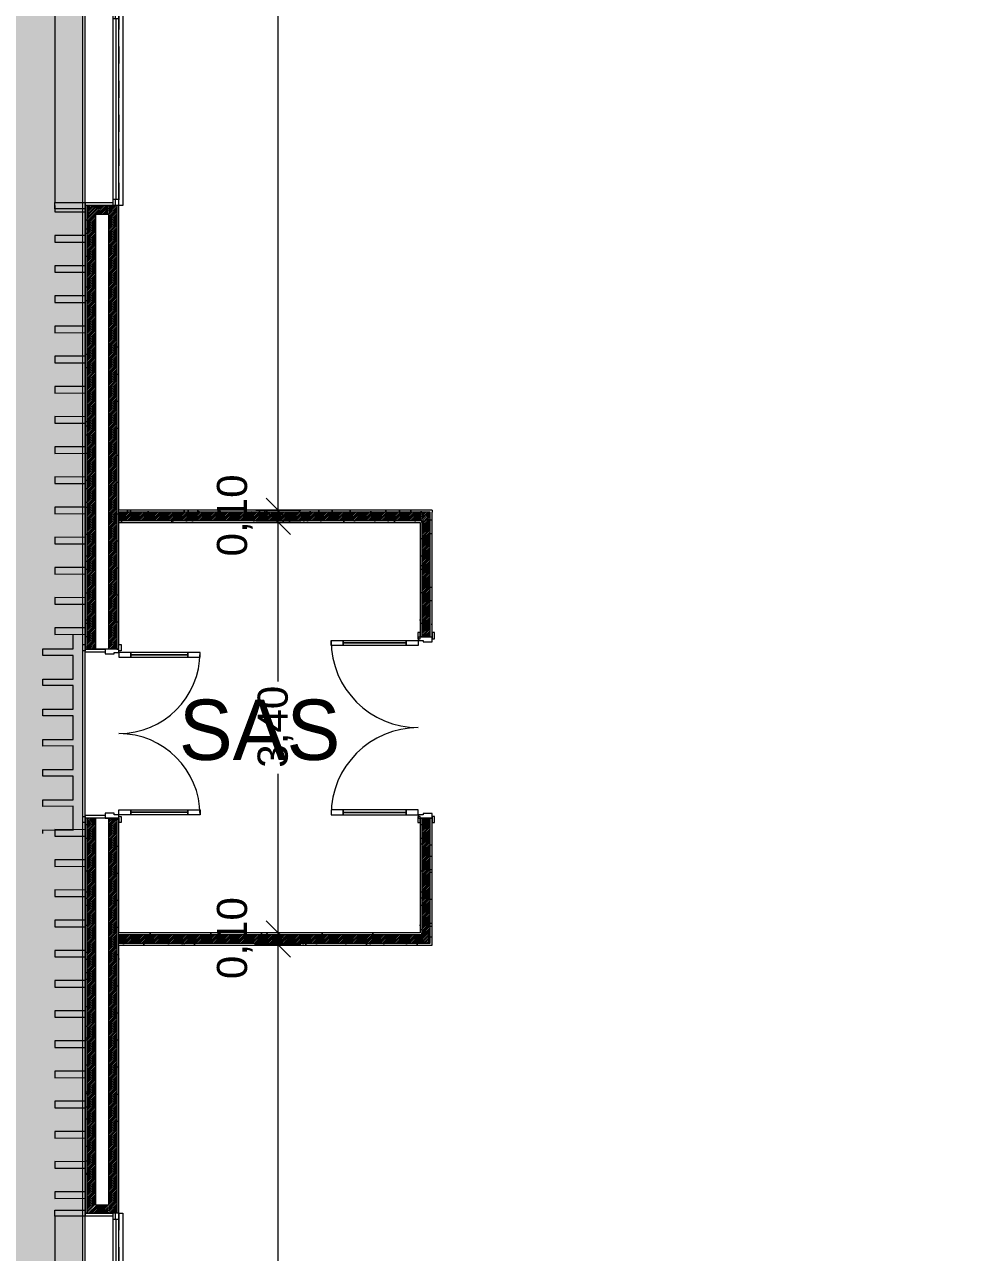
# Model space of a CAD drawing. Header units: millimetres. Extents: x 141848 to 1648660, y -821378 to -151356.
# Drawn here: x 218724 to 226536, y -234850 to -224677 of the extents above; entities that cross this region are included whole.
import ezdxf

# ---------------------------------------------------------------- set-up
doc = ezdxf.new("R2010")
doc.units = ezdxf.units.MM
doc.header["$MEASUREMENT"] = 0
doc.linetypes.add('Traits', pattern=[282.222223, 141.111112, -141.111112])
doc.linetypes.add('Wipeout_Contour', pattern=[1000, 0, -1000])
for name, color, linetype in [('Cotations - 1_100', 7, 'Continuous'), ('Fenêtres ARCHICAD', 7, 'Continuous'), ('Hachure', 7, 'Continuous'), ('Nouveau_0', 7, 'Continuous'), ('Portes ARCHICAD', 7, 'Continuous'), ('Sols_ Dalles', 7, 'Continuous'), ('Structure - Murs extérieurs', 7, 'Continuous')]:
    doc.layers.add(name, color=color, linetype=linetype)
doc.styles.add('STYLE_GENERE_1', font='')
doc.styles.add('STYLE_GENERE_2', font='')
doc.styles.get('STYLE_GENERE_1').set_extended_font_data('Agency FB')
doc.styles.get('STYLE_GENERE_2').set_extended_font_data('Arial')
doc.dimstyles.new('STYLE_GENERE__4', dxfattribs={"dimtxt": 250, "dimasz": 190, "dimexe": 0.18, "dimexo": 0.0625, "dimgap": 0, "dimtad": 0, "dimlfac": 0.001, "dimzin": 0, "dimdsep": 46, "dimtxsty": 'STYLE_GENERE_2', "dimblk": 'ARROWHEAD_6', "dimblk1": 'ARROWHEAD_6', "dimblk2": 'ARROWHEAD_6', "dimcen": 0.09, "dimse1": 1, "dimse2": 1, "dimclrd": 7, "dimclre": 7, "dimclrt": 7, "dimazin": 0, "dimtfac": 1, "dimtdec": 4, "dimtmove": 0, "dimatfit": 3, "dimfxl": 0, "dimtolj": 1, "dimtzin": 0, "dimarcsym": 0})
pattern_1 = [(45, (0, 175), (-55.684659, 55.684659), [0, -52.5, 0, -78.75]), (110, (175, 175), (74.000794, 26.934086), [0, -38.5, 0, -66.5])]
pattern_2 = [(45, (0, 0), (-7.0710678, 7.0710678), [])]

# ---------------------------------------------------------------- blocks, each defined once
blk = doc.blocks.new('Fenêtre 25_2')
at = {"layer": 'Fenêtres ARCHICAD', "color": 7, "linetype": 'Continuous', "lineweight": 5}
for p, q in [((-775, 480), (-825, 480)), ((-825, 480), (-825, 230)), ((-775, 480), (775, 480)), ((-775, 230), (-775, 480)), ((825, 480), (775, 480)), ((775, 480), (775, 230)), ((825, 230), (825, 480)), ((-825, 230), (-775, 230)), ((-825, 230), (-800, 230)), ((-825, 230), (-800, 230)), ((-775, 230), (-800, 230)), ((-800, 230), (-800, 0)), ((-800, 215), (-800, 230)), ((-800, 215), (-800, 230)), ((-800, 145), (-800, 215)), ((-800, 145), (-800, 215)), ((-800, 145), (-800, 215)), ((-800, 145), (-800, 215)), ((-775, 0), (-775, 230)), ((800, 230), (775, 230)), ((775, 230), (775, 0)), ((775, 230), (825, 230)), ((800, 0), (800, 230)), ((800, 215), (800, 230)), ((800, 215), (800, 230)), ((800, 230), (825, 230)), ((800, 230), (825, 230)), ((800, 145), (800, 215)), ((800, 145), (800, 215)), ((800, 145), (800, 215)), ((800, 145), (800, 215)), ((-800, 0), (-775, 0)), ((775, 0), (800, 0)), ((-800, -20), (800, -20)), ((-800, -50), (-800, -83)), ((-800, -83), (800, -83)), ((800, -83), (800, -50))]:
    blk.add_line(p, q, dxfattribs=at)
at = {"layer": 'Fenêtres ARCHICAD', "color": 7, "linetype": 'Traits', "lineweight": 5}
blk.add_line((-800, -50), (800, -50), dxfattribs=at)
at = {"color": 254, "linetype": 'Wipeout_Contour', "lineweight": 0, "ltscale": 3003.33026}
blk.add_wipeout([(-750, 0), (-750, -50), (750, -50), (750, 0)], dxfattribs=at).dxf.layer = 'Fenêtres ARCHICAD'
at = {"layer": 'Fenêtres ARCHICAD', "color": 7, "linetype": 'Continuous', "lineweight": 5}
for p, q in [((-800, 35), (-800, 145)), ((-800, 35), (-800, 145)), ((-800, 35), (-800, 145)), ((-800, 35), (-800, 145)), ((800, 35), (800, 145)), ((800, 35), (800, 145)), ((800, 35), (800, 145)), ((800, 35), (800, 145)), ((-800, 0), (-800, 35)), ((-800, 0), (-800, 35)), ((-800, 0), (-750, 0)), ((-800, -35), (-800, 0)), ((-800, -35), (-800, 0)), ((-750, 0), (-750, -50)), ((-750, 0), (750, 0)), ((750, -50), (750, 0)), ((750, 0), (800, 0)), ((800, 0), (800, 35)), ((800, 0), (800, 35)), ((800, -35), (800, 0)), ((800, -35), (800, 0)), ((-800, -50), (-800, -35)), ((-800, -50), (-800, -35)), ((-750, -50), (-800, -50)), ((-750, -25), (750, -25)), ((750, -50), (-750, -50)), ((800, -50), (750, -50)), ((800, -50), (800, -35)), ((800, -50), (800, -35))]:
    blk.add_line(p, q, dxfattribs=at)
blk = doc.blocks.new('Porte double 25')
at = {"layer": 'Portes ARCHICAD', "color": 7, "linetype": 'Continuous', "lineweight": 5}
for p, q in [((-672, 672), (-672, 572)), ((-632, 672), (-672, 672)), ((-632, 572), (-632, 672)), ((632, 572), (632, 672)), ((632, 672), (672, 672)), ((672, 672), (672, 572)), ((-672, 572), (-632, 572)), ((-652, 572), (-652, 100)), ((672, 572), (632, 572)), ((652, 572), (652, 100)), ((-737, 0), (-737, 19)), ((-737, 19), (-687, 19)), ((-687, 0), (-737, 0)), ((-700, 0), (-737, 0)), ((-700, 0), (-737, 0)), ((-672, 0), (-700, 0)), ((-700, 0), (-700, -115)), ((-700, 0), (-700, -15)), ((-700, 0), (-700, -15)), ((-687, 19), (-687, 0)), ((-632, 100), (-672, 100)), ((-672, 100), (-672, 0)), ((-672, -40), (-672, 0)), ((-672, 0), (-632, 0)), ((-632, 0), (-632, 100)), ((632, 0), (632, 100)), ((632, 100), (672, 100)), ((672, 0), (632, 0)), ((672, 100), (672, 0)), ((700, 0), (672, 0)), ((672, 0), (672, -40)), ((687, 19), (737, 19)), ((687, 0), (687, 19)), ((737, 0), (687, 0)), ((700, -115), (700, 0)), ((700, 0), (700, -15)), ((700, 0), (700, -15)), ((700, 0), (737, 0)), ((700, 0), (737, 0)), ((737, 19), (737, 0)), ((-700, -15), (-700, -85)), ((-700, -15), (-700, -85)), ((-700, -85), (-700, -115)), ((-700, -85), (-700, -115)), ((-660, -40), (-672, -40)), ((-660, -115), (-660, -40)), ((672, -40), (660, -40)), ((660, -40), (660, -115)), ((700, -15), (700, -85)), ((700, -15), (700, -85)), ((700, -85), (700, -115)), ((700, -85), (700, -115)), ((-700, -280), (-700, -115)), ((-700, -115), (-675, -115)), ((-700, -115), (-660, -115)), ((-700, -115), (-700, -195)), ((-700, -115), (-700, -195)), ((-700, -195), (-700, -265)), ((-700, -195), (-700, -265)), ((-675, -115), (-675, -280)), ((660, -115), (700, -115)), ((675, -280), (675, -115)), ((675, -115), (700, -115)), ((700, -115), (700, -280)), ((700, -115), (700, -195)), ((700, -115), (700, -195)), ((700, -195), (700, -265)), ((700, -195), (700, -265)), ((-737, -299), (-737, -280)), ((-737, -280), (-687, -280)), ((-700, -280), (-737, -280)), ((-700, -280), (-737, -280)), ((-687, -299), (-737, -299)), ((-700, -265), (-700, -280)), ((-700, -265), (-700, -280)), ((-675, -280), (-700, -280)), ((-687, -280), (-687, -299)), ((700, -280), (675, -280)), ((687, -280), (737, -280)), ((687, -299), (687, -280)), ((737, -299), (687, -299)), ((700, -265), (700, -280)), ((700, -265), (700, -280)), ((700, -280), (737, -280)), ((700, -280), (737, -280)), ((737, -280), (737, -299))]:
    blk.add_line(p, q, dxfattribs=at)
at = {"layer": 'Portes ARCHICAD', "color": 7, "linetype": 'Continuous', "lineweight": 5, "flags": 128}
for points in [[(-672, 572), (-672, 100), (-652, 100), (-652, 572)], [(-652, 572), (-652, 100), (-632, 100), (-632, 572)], [(652, 572), (652, 100), (632, 100), (632, 572)], [(672, 572), (672, 100), (652, 100), (652, 572)]]:
    blk.add_lwpolyline(points, close=True, dxfattribs=at)
at = {"layer": 'Portes ARCHICAD', "color": 7, "linetype": 'Continuous', "lineweight": 5}
for centre, start, end in [((-672, 0), 0, 90), ((672, 0), 90, 180)]:
    blk.add_arc(centre, 672, start, end, dxfattribs=at)
blk = doc.blocks.new('Mur_4_1', base_point=(219226, -253396))
at = {"color": 254, "linetype": 'Wipeout_Contour', "lineweight": 0, "ltscale": 1265262.558585493}
blk.add_wipeout([(219226, -229852), (219241, -229852), (219241, -226178), (219226, -226178)], dxfattribs=at)
at = {"color": 254, "linetype": 'Wipeout_Contour', "lineweight": 0, "ltscale": 1265997.470005612}
blk.add_wipeout([(219506, -226178), (219491, -226178), (219491, -229852), (219506, -229852)], dxfattribs=at)
at = {"color": 254, "linetype": 'Wipeout_Contour', "lineweight": 0, "ltscale": 1279384.263254399}
blk.add_wipeout([(219226, -234525), (219241, -234525), (219241, -231252), (219226, -231252)], dxfattribs=at)
at = {"color": 254, "linetype": 'Wipeout_Contour', "lineweight": 0, "ltscale": 1280111.065148805}
blk.add_wipeout([(219491, -231252), (219491, -234525), (219506, -234525), (219506, -231252)], dxfattribs=at)
at = {"linetype": 'Continuous', "lineweight": 5, "true_color": 0x5f5f5f}
h = blk.add_hatch(dxfattribs=at)
h.set_pattern_fill('Enduit_0001', color=251, style=0, pattern_type=2)
h.set_pattern_definition(pattern_1)
h.paths.add_polyline_path([(219226, -229852), (219241, -229852), (219241, -226178), (219226, -226178)])
h = blk.add_hatch(dxfattribs=at)
h.set_pattern_fill('Enduit_0001', color=251, style=0, pattern_type=2)
h.set_pattern_definition(pattern_1)
h.paths.add_polyline_path([(219506, -226178), (219491, -226178), (219491, -229852), (219506, -229852)])
h = blk.add_hatch(dxfattribs=at)
h.set_pattern_fill('Enduit_0001', color=251, style=0, pattern_type=2)
h.set_pattern_definition(pattern_1)
h.paths.add_polyline_path([(219226, -234525), (219241, -234525), (219241, -231252), (219226, -231252)])
h = blk.add_hatch(dxfattribs=at)
h.set_pattern_fill('Enduit_0001', color=251, style=0, pattern_type=2)
h.set_pattern_definition(pattern_1)
h.paths.add_polyline_path([(219491, -231252), (219491, -234525), (219506, -234525), (219506, -231252)])
at = {"color": 254, "linetype": 'Wipeout_Contour', "lineweight": 0, "ltscale": 1265430.666701743}
blk.add_wipeout([(219241, -226178), (219241, -229852), (219311, -229852), (219311, -226248)], dxfattribs=at)
at = {"color": 254, "linetype": 'Wipeout_Contour', "lineweight": 0, "ltscale": 1279449.658348162}
blk.add_wipeout([(219241, -231252), (219241, -234525), (219311, -234455), (219311, -231252)], dxfattribs=at)
at = {"linetype": 'Continuous', "lineweight": 5, "true_color": 0x5f5f5f}
h = blk.add_hatch(dxfattribs=at)
h.set_pattern_fill('Briques_terre_cuite__int_97', color=251, style=0, pattern_type=2)
h.set_pattern_definition(pattern_2)
h.paths.add_polyline_path([(219241, -226178), (219241, -229852), (219311, -229852), (219311, -226248)])
h = blk.add_hatch(dxfattribs=at)
h.set_pattern_fill('Briques_terre_cuite__int_97', color=251, style=0, pattern_type=2)
h.set_pattern_definition(pattern_2)
h.paths.add_polyline_path([(219241, -231252), (219241, -234525), (219311, -234455), (219311, -231252)])
at = {"color": 7, "linetype": 'Continuous', "lineweight": 5}
for p, q in [((219226, -229852), (219226, -229815)), ((219241, -229852), (219226, -229852)), ((219226, -231252), (219226, -231289)), ((219241, -231252), (219226, -231252))]:
    blk.add_line(p, q, dxfattribs=at)
at = {"color": 254, "linetype": 'Wipeout_Contour', "lineweight": 0, "ltscale": 1265730.470584759}
blk.add_wipeout([(219421, -226248), (219311, -226248), (219311, -229852), (219421, -229852)], dxfattribs=at)
at = {"color": 254, "linetype": 'Wipeout_Contour', "lineweight": 0, "ltscale": 1279645.378463733}
blk.add_wipeout([(219311, -231252), (219311, -234455), (219421, -234455), (219421, -231252)], dxfattribs=at)
at = {"color": 7, "linetype": 'Continuous', "lineweight": 5}
for p, q in [((219311, -229852), (219241, -229852)), ((219311, -231252), (219241, -231252))]:
    blk.add_line(p, q, dxfattribs=at)
at = {"color": 254, "linetype": 'Wipeout_Contour', "lineweight": 0, "ltscale": 1265879.579869993}
blk.add_wipeout([(219421, -226178), (219421, -229852), (219491, -229852), (219491, -226178)], dxfattribs=at)
at = {"color": 254, "linetype": 'Wipeout_Contour', "lineweight": 0, "ltscale": 1279994.475037139}
blk.add_wipeout([(219421, -231252), (219421, -234525), (219491, -234525), (219491, -231252)], dxfattribs=at)
at = {"linetype": 'Continuous', "lineweight": 5, "true_color": 0x5f5f5f}
h = blk.add_hatch(dxfattribs=at)
h.set_pattern_fill('Briques_terre_cuite__int_97', color=251, style=0, pattern_type=2)
h.set_pattern_definition(pattern_2)
h.paths.add_polyline_path([(219421, -226178), (219421, -229852), (219491, -229852), (219491, -226178)])
h = blk.add_hatch(dxfattribs=at)
h.set_pattern_fill('Briques_terre_cuite__int_97', color=251, style=0, pattern_type=2)
h.set_pattern_definition(pattern_2)
h.paths.add_polyline_path([(219421, -231252), (219421, -234525), (219491, -234525), (219491, -231252)])
at = {"color": 7, "linetype": 'Continuous', "lineweight": 5}
for p, q in [((219491, -229852), (219491, -226178)), ((219506, -226178), (219491, -226178)), ((219391, -229852), (219311, -229852)), ((219421, -229852), (219391, -229852)), ((219491, -229852), (219421, -229852)), ((219506, -229852), (219491, -229852)), ((219506, -229852), (219506, -229815)), ((219391, -231252), (219311, -231252)), ((219421, -231252), (219391, -231252)), ((219491, -231252), (219421, -231252)), ((219491, -234525), (219491, -231252)), ((219506, -231252), (219491, -231252)), ((219506, -231252), (219506, -231289)), ((219506, -234525), (219491, -234525))]:
    blk.add_line(p, q, dxfattribs=at)
at = {"color": 7, "linetype": 'Continuous', "lineweight": 5, "flags": 128}
for points in [[(219506, -229852), (219506, -226178)], [(219506, -234525), (219506, -231252)]]:
    blk.add_lwpolyline(points, dxfattribs=at)
at = {"layer": 'Portes ARCHICAD', "color": 7, "linetype": 'Continuous', "lineweight": 5, "zscale": 1000, "rotation": 270}
blk.add_blockref('Porte double 25', (219506, -230552), dxfattribs=at)
at = {"color": 254, "linetype": 'Wipeout_Contour', "lineweight": 0, "ltscale": 1260384.985733226}
blk.add_wipeout([(219311, -226248), (219421, -226248), (219421, -226178), (219241, -226178)], dxfattribs=at)
at = {"color": 254, "linetype": 'Wipeout_Contour', "lineweight": 0, "ltscale": 1284361.470106726}
blk.add_wipeout([(219311, -234455), (219241, -234525), (219421, -234525), (219421, -234455)], dxfattribs=at)
at = {"linetype": 'Continuous', "lineweight": 5, "true_color": 0x5f5f5f}
h = blk.add_hatch(dxfattribs=at)
h.set_pattern_fill('Briques_terre_cuite__int_97', color=251, style=0, pattern_type=2)
h.set_pattern_definition(pattern_2)
h.paths.add_polyline_path([(219311, -226248), (219421, -226248), (219421, -226178), (219241, -226178)])
h = blk.add_hatch(dxfattribs=at)
h.set_pattern_fill('Briques_terre_cuite__int_97', color=251, style=0, pattern_type=2)
h.set_pattern_definition(pattern_2)
h.paths.add_polyline_path([(219311, -234455), (219241, -234525), (219421, -234525), (219421, -234455)])
at = {"color": 7, "linetype": 'Continuous', "lineweight": 5}
for p, q in [((219226, -226178), (219226, -226203)), ((219241, -226178), (219226, -226178)), ((219241, -226178), (219241, -229852)), ((219311, -226178), (219241, -226178)), ((219311, -226178), (219241, -226178)), ((219421, -226178), (219311, -226178)), ((219421, -226178), (219311, -226178)), ((219311, -226248), (219311, -229852)), ((219311, -226248), (219421, -226248)), ((219456, -226178), (219421, -226178)), ((219421, -226248), (219421, -229852)), ((219491, -226178), (219456, -226178)), ((219241, -231252), (219241, -234525)), ((219311, -231252), (219311, -234455)), ((219421, -231252), (219421, -234455)), ((219311, -234455), (219421, -234455)), ((219226, -234500), (219226, -234525)), ((219241, -234525), (219226, -234525)), ((219311, -234525), (219241, -234525)), ((219311, -234525), (219241, -234525)), ((219421, -234525), (219311, -234525)), ((219421, -234525), (219311, -234525)), ((219456, -234525), (219421, -234525)), ((219491, -234525), (219456, -234525))]:
    blk.add_line(p, q, dxfattribs=at)
at = {"color": 7, "linetype": 'Continuous', "lineweight": 5, "flags": 128}
for points in [[(219226, -226178), (219226, -229852)], [(219226, -231252), (219226, -234525)]]:
    blk.add_lwpolyline(points, dxfattribs=at)
at = {"layer": 'Fenêtres ARCHICAD', "color": 7, "linetype": 'Continuous', "lineweight": 5, "xscale": -1, "zscale": 1000, "rotation": 90}
for p in [(219456, -225378), (219456, -235325)]:
    blk.add_blockref('Fenêtre 25_2', p, dxfattribs=at)
blk = doc.blocks.new('Mur_116_1', base_point=(222086, -228717))
at = {"color": 254, "linetype": 'Wipeout_Contour', "lineweight": 0, "ltscale": 956415.615188}
blk.add_wipeout([(222001, -228802), (222016, -228802), (222016, -228787)], dxfattribs=at).dxf.layer = 'Structure - Murs extérieurs'
at = {"color": 254, "linetype": 'Wipeout_Contour', "lineweight": 0, "ltscale": 956410.255069}
blk.add_wipeout([(222086, -228717), (222101, -228717), (222101, -228702)], dxfattribs=at).dxf.layer = 'Structure - Murs extérieurs'
at = {"layer": 'Structure - Murs extérieurs', "linetype": 'Continuous', "lineweight": 5, "true_color": 0x5f5f5f}
h = blk.add_hatch(dxfattribs=at)
h.set_pattern_fill('Enduit_0001', color=251, style=0, pattern_type=2)
h.set_pattern_definition(pattern_1)
h.paths.add_polyline_path([(222001, -228802), (222016, -228802), (222016, -228787)])
h = blk.add_hatch(dxfattribs=at)
h.set_pattern_fill('Enduit_0001', color=251, style=0, pattern_type=2)
h.set_pattern_definition(pattern_1)
h.paths.add_polyline_path([(222086, -228717), (222101, -228717), (222101, -228702)])
at = {"color": 254, "linetype": 'Wipeout_Contour', "lineweight": 0, "ltscale": 956451.812131}
blk.add_wipeout([(222016, -228787), (222086, -228787), (222086, -228717)], dxfattribs=at).dxf.layer = 'Structure - Murs extérieurs'
at = {"layer": 'Structure - Murs extérieurs', "linetype": 'Continuous', "lineweight": 5, "true_color": 0x5f5f5f}
h = blk.add_hatch(dxfattribs=at)
h.set_pattern_fill('Briques_terre_cuite__int_97', color=251, style=0, pattern_type=2)
h.set_pattern_definition(pattern_2)
h.paths.add_polyline_path([(222016, -228787), (222086, -228787), (222086, -228717)])
at = {"color": 254, "linetype": 'Wipeout_Contour', "lineweight": 0, "ltscale": 956394.383102}
blk.add_wipeout([(222001, -228802), (222016, -228787), (222001, -228787)], dxfattribs=at).dxf.layer = 'Structure - Murs extérieurs'
at = {"color": 254, "linetype": 'Wipeout_Contour', "lineweight": 0, "ltscale": 956389.023397}
blk.add_wipeout([(222086, -228717), (222101, -228702), (222086, -228702)], dxfattribs=at).dxf.layer = 'Structure - Murs extérieurs'
at = {"layer": 'Structure - Murs extérieurs', "linetype": 'Continuous', "lineweight": 5, "true_color": 0x5f5f5f}
h = blk.add_hatch(dxfattribs=at)
h.set_pattern_fill('Enduit_0001', color=251, style=0, pattern_type=2)
h.set_pattern_definition(pattern_1)
h.paths.add_polyline_path([(222001, -228802), (222016, -228787), (222001, -228787)])
h = blk.add_hatch(dxfattribs=at)
h.set_pattern_fill('Enduit_0001', color=251, style=0, pattern_type=2)
h.set_pattern_definition(pattern_1)
h.paths.add_polyline_path([(222086, -228717), (222101, -228702), (222086, -228702)])
at = {"color": 254, "linetype": 'Wipeout_Contour', "lineweight": 0, "ltscale": 1271594.392427572}
blk.add_wipeout([(222086, -228702), (219506, -228702), (219506, -228717), (222086, -228717)], dxfattribs=at).dxf.layer = 'Structure - Murs extérieurs'
at = {"color": 254, "linetype": 'Wipeout_Contour', "lineweight": 0, "ltscale": 1271720.631224923}
blk.add_wipeout([(222001, -228787), (219506, -228787), (219506, -228802), (222001, -228802)], dxfattribs=at).dxf.layer = 'Structure - Murs extérieurs'
at = {"layer": 'Structure - Murs extérieurs', "linetype": 'Continuous', "lineweight": 5, "true_color": 0x5f5f5f}
h = blk.add_hatch(dxfattribs=at)
h.set_pattern_fill('Enduit_0001', color=251, style=0, pattern_type=2)
h.set_pattern_definition(pattern_1)
h.paths.add_polyline_path([(222086, -228702), (219506, -228702), (219506, -228717), (222086, -228717)])
h = blk.add_hatch(dxfattribs=at)
h.set_pattern_fill('Enduit_0001', color=251, style=0, pattern_type=2)
h.set_pattern_definition(pattern_1)
h.paths.add_polyline_path([(222001, -228787), (219506, -228787), (219506, -228802), (222001, -228802)])
at = {"color": 254, "linetype": 'Wipeout_Contour', "lineweight": 0, "ltscale": 956352.807097}
blk.add_wipeout([(222016, -228787), (222086, -228717), (222016, -228717)], dxfattribs=at).dxf.layer = 'Structure - Murs extérieurs'
at = {"layer": 'Structure - Murs extérieurs', "linetype": 'Continuous', "lineweight": 5, "true_color": 0x5f5f5f}
h = blk.add_hatch(dxfattribs=at)
h.set_pattern_fill('Briques_terre_cuite__int_97', color=251, style=0, pattern_type=2)
h.set_pattern_definition(pattern_2)
h.paths.add_polyline_path([(222016, -228787), (222086, -228717), (222016, -228717)])
at = {"layer": 'Structure - Murs extérieurs', "color": 7, "linetype": 'Continuous', "lineweight": 5}
blk.add_line((222086, -228787), (222086, -228717), dxfattribs=at)
at = {"layer": 'Structure - Murs extérieurs', "color": 7, "linetype": 'Continuous', "lineweight": 5, "flags": 128}
blk.add_lwpolyline([(222101, -228702), (222101, -228717)], dxfattribs=at)
at = {"color": 254, "linetype": 'Wipeout_Contour', "lineweight": 0, "ltscale": 1271619.194695133}
blk.add_wipeout([(222016, -228717), (219506, -228717), (219506, -228787), (222016, -228787)], dxfattribs=at).dxf.layer = 'Structure - Murs extérieurs'
at = {"layer": 'Structure - Murs extérieurs', "linetype": 'Continuous', "lineweight": 5, "true_color": 0x5f5f5f}
h = blk.add_hatch(dxfattribs=at)
h.set_pattern_fill('Briques_terre_cuite__int_97', color=251, style=0, pattern_type=2)
h.set_pattern_definition(pattern_2)
h.paths.add_polyline_path([(222016, -228717), (219506, -228717), (219506, -228787), (222016, -228787)])
at = {"layer": 'Structure - Murs extérieurs', "color": 7, "linetype": 'Continuous', "lineweight": 5}
for p, q in [((222016, -228717), (219506, -228717)), ((219506, -228787), (222016, -228787)), ((222086, -228717), (222016, -228717)), ((222016, -228802), (222016, -228787))]:
    blk.add_line(p, q, dxfattribs=at)
at = {"layer": 'Structure - Murs extérieurs', "color": 7, "linetype": 'Continuous', "lineweight": 5, "flags": 128}
for points in [[(222101, -228702), (219506, -228702)], [(219506, -228802), (222001, -228802)]]:
    blk.add_lwpolyline(points, dxfattribs=at)
blk = doc.blocks.new('Mur_117_1', base_point=(219506, -232288))
at = {"color": 254, "linetype": 'Wipeout_Contour', "lineweight": 0, "ltscale": 963786.507259}
blk.add_wipeout([(222001, -232203), (222016, -232218), (222016, -232203)], dxfattribs=at).dxf.layer = 'Structure - Murs extérieurs'
at = {"color": 254, "linetype": 'Wipeout_Contour', "lineweight": 0, "ltscale": 964147.040901}
blk.add_wipeout([(222086, -232288), (222101, -232303), (222101, -232288)], dxfattribs=at).dxf.layer = 'Structure - Murs extérieurs'
at = {"layer": 'Structure - Murs extérieurs', "linetype": 'Continuous', "lineweight": 5, "true_color": 0x5f5f5f}
h = blk.add_hatch(dxfattribs=at)
h.set_pattern_fill('Enduit_0001', color=251, style=0, pattern_type=2)
h.set_pattern_definition(pattern_1)
h.paths.add_polyline_path([(222001, -232203), (222016, -232218), (222016, -232203)])
h = blk.add_hatch(dxfattribs=at)
h.set_pattern_fill('Enduit_0001', color=251, style=0, pattern_type=2)
h.set_pattern_definition(pattern_1)
h.paths.add_polyline_path([(222086, -232288), (222101, -232303), (222101, -232288)])
at = {"color": 254, "linetype": 'Wipeout_Contour', "lineweight": 0, "ltscale": 963965.904623}
blk.add_wipeout([(222016, -232218), (222086, -232288), (222086, -232218)], dxfattribs=at).dxf.layer = 'Structure - Murs extérieurs'
at = {"layer": 'Structure - Murs extérieurs', "linetype": 'Continuous', "lineweight": 5, "true_color": 0x5f5f5f}
h = blk.add_hatch(dxfattribs=at)
h.set_pattern_fill('Briques_terre_cuite__int_97', color=251, style=0, pattern_type=2)
h.set_pattern_definition(pattern_2)
h.paths.add_polyline_path([(222016, -232218), (222086, -232288), (222086, -232218)])
at = {"color": 254, "linetype": 'Wipeout_Contour', "lineweight": 0, "ltscale": 1281590.749100585}
blk.add_wipeout([(222001, -232203), (219506, -232203), (219506, -232218), (222001, -232218)], dxfattribs=at).dxf.layer = 'Structure - Murs extérieurs'
at = {"color": 254, "linetype": 'Wipeout_Contour', "lineweight": 0, "ltscale": 1281954.655878446}
blk.add_wipeout([(222086, -232288), (219506, -232288), (219506, -232303), (222086, -232303)], dxfattribs=at).dxf.layer = 'Structure - Murs extérieurs'
at = {"layer": 'Structure - Murs extérieurs', "linetype": 'Continuous', "lineweight": 5, "true_color": 0x5f5f5f}
h = blk.add_hatch(dxfattribs=at)
h.set_pattern_fill('Enduit_0001', color=251, style=0, pattern_type=2)
h.set_pattern_definition(pattern_1)
h.paths.add_polyline_path([(222001, -232203), (219506, -232203), (219506, -232218), (222001, -232218)])
h = blk.add_hatch(dxfattribs=at)
h.set_pattern_fill('Enduit_0001', color=251, style=0, pattern_type=2)
h.set_pattern_definition(pattern_1)
h.paths.add_polyline_path([(222086, -232288), (219506, -232288), (219506, -232303), (222086, -232303)])
at = {"color": 254, "linetype": 'Wipeout_Contour', "lineweight": 0, "ltscale": 963788.397482}
blk.add_wipeout([(222001, -232218), (222016, -232218), (222001, -232203)], dxfattribs=at).dxf.layer = 'Structure - Murs extérieurs'
at = {"color": 254, "linetype": 'Wipeout_Contour', "lineweight": 0, "ltscale": 964148.930947}
blk.add_wipeout([(222086, -232303), (222101, -232303), (222086, -232288)], dxfattribs=at).dxf.layer = 'Structure - Murs extérieurs'
at = {"layer": 'Structure - Murs extérieurs', "linetype": 'Continuous', "lineweight": 5, "true_color": 0x5f5f5f}
h = blk.add_hatch(dxfattribs=at)
h.set_pattern_fill('Enduit_0001', color=251, style=0, pattern_type=2)
h.set_pattern_definition(pattern_1)
h.paths.add_polyline_path([(222001, -232218), (222016, -232218), (222001, -232203)])
h = blk.add_hatch(dxfattribs=at)
h.set_pattern_fill('Enduit_0001', color=251, style=0, pattern_type=2)
h.set_pattern_definition(pattern_1)
h.paths.add_polyline_path([(222086, -232303), (222101, -232303), (222086, -232288)])
at = {"color": 254, "linetype": 'Wipeout_Contour', "lineweight": 0, "ltscale": 1281734.697328924}
blk.add_wipeout([(222016, -232218), (219506, -232218), (219506, -232288), (222016, -232288)], dxfattribs=at).dxf.layer = 'Structure - Murs extérieurs'
at = {"layer": 'Structure - Murs extérieurs', "linetype": 'Continuous', "lineweight": 5, "true_color": 0x5f5f5f}
h = blk.add_hatch(dxfattribs=at)
h.set_pattern_fill('Briques_terre_cuite__int_97', color=251, style=0, pattern_type=2)
h.set_pattern_definition(pattern_2)
h.paths.add_polyline_path([(222016, -232218), (219506, -232218), (219506, -232288), (222016, -232288)])
at = {"color": 254, "linetype": 'Wipeout_Contour', "lineweight": 0, "ltscale": 963969.541108}
blk.add_wipeout([(222016, -232288), (222086, -232288), (222016, -232218)], dxfattribs=at).dxf.layer = 'Structure - Murs extérieurs'
at = {"layer": 'Structure - Murs extérieurs', "linetype": 'Continuous', "lineweight": 5, "true_color": 0x5f5f5f}
h = blk.add_hatch(dxfattribs=at)
h.set_pattern_fill('Briques_terre_cuite__int_97', color=251, style=0, pattern_type=2)
h.set_pattern_definition(pattern_2)
h.paths.add_polyline_path([(222016, -232288), (222086, -232288), (222016, -232218)])
at = {"layer": 'Structure - Murs extérieurs', "color": 7, "linetype": 'Continuous', "lineweight": 5}
for p, q in [((222016, -232218), (219506, -232218)), ((222016, -232218), (222016, -232203)), ((222086, -232288), (222086, -232218)), ((219506, -232288), (222016, -232288)), ((222016, -232288), (222086, -232288))]:
    blk.add_line(p, q, dxfattribs=at)
at = {"layer": 'Structure - Murs extérieurs', "color": 7, "linetype": 'Continuous', "lineweight": 5, "flags": 128}
for points in [[(222001, -232203), (219506, -232203)], [(219506, -232303), (222101, -232303)], [(222101, -232303), (222101, -232288)]]:
    blk.add_lwpolyline(points, dxfattribs=at)
blk = doc.blocks.new('Porte double 25_6')
at = {"layer": 'Portes ARCHICAD', "color": 7, "linetype": 'Continuous', "lineweight": 5}
for p, q in [((-722, 722), (-722, 622)), ((-682, 722), (-722, 722)), ((-682, 622), (-682, 722)), ((682, 622), (682, 722)), ((682, 722), (722, 722)), ((722, 722), (722, 622)), ((-722, 622), (-682, 622)), ((-702, 622), (-702, 100)), ((722, 622), (682, 622)), ((702, 622), (702, 100)), ((-737, 4), (-787, 4)), ((-787, 4), (-787, -15)), ((-722, 0), (-750, 0)), ((-750, 0), (-750, -115)), ((-737, -15), (-737, 4)), ((-682, 100), (-722, 100)), ((-722, 100), (-722, 0)), ((-722, -40), (-722, 0)), ((-722, 0), (-682, 0)), ((-682, 0), (-682, 100)), ((682, 0), (682, 100)), ((682, 100), (722, 100)), ((722, 0), (682, 0)), ((722, 100), (722, 0)), ((750, 0), (722, 0)), ((722, 0), (722, -40)), ((787, 4), (737, 4)), ((737, 4), (737, -15)), ((750, -115), (750, 0)), ((787, -15), (787, 4)), ((-787, -15), (-737, -15)), ((-750, -15), (-787, -15)), ((-750, -15), (-787, -15)), ((-750, -30), (-750, -15)), ((-750, -30), (-750, -15)), ((-750, -100), (-750, -30)), ((-750, -100), (-750, -30)), ((-750, -115), (-750, -100)), ((-750, -115), (-750, -100)), ((-710, -40), (-722, -40)), ((-710, -115), (-710, -40)), ((722, -40), (710, -40)), ((710, -40), (710, -115)), ((737, -15), (787, -15)), ((750, -30), (750, -15)), ((750, -30), (750, -15)), ((750, -15), (787, -15)), ((750, -15), (787, -15)), ((750, -100), (750, -30)), ((750, -100), (750, -30)), ((750, -115), (750, -100)), ((750, -115), (750, -100)), ((-737, -115), (-787, -115)), ((-787, -115), (-787, -134)), ((-750, -115), (-787, -115)), ((-750, -115), (-787, -115)), ((-787, -134), (-737, -134)), ((-750, -115), (-710, -115)), ((-737, -134), (-737, -115)), ((710, -115), (750, -115)), ((787, -115), (737, -115)), ((737, -115), (737, -134)), ((737, -134), (787, -134)), ((750, -115), (787, -115)), ((750, -115), (787, -115)), ((787, -134), (787, -115))]:
    blk.add_line(p, q, dxfattribs=at)
at = {"layer": 'Portes ARCHICAD', "color": 7, "linetype": 'Continuous', "lineweight": 5, "flags": 128}
for points in [[(-722, 622), (-722, 100), (-702, 100), (-702, 622)], [(-702, 622), (-702, 100), (-682, 100), (-682, 622)], [(702, 622), (702, 100), (682, 100), (682, 622)], [(722, 622), (722, 100), (702, 100), (702, 622)]]:
    blk.add_lwpolyline(points, close=True, dxfattribs=at)
at = {"layer": 'Portes ARCHICAD', "color": 7, "linetype": 'Continuous', "lineweight": 5}
for centre, start, end in [((-722, 0), 0, 90), ((722, 0), 90, 180)]:
    blk.add_arc(centre, 722, start, end, dxfattribs=at)
blk = doc.blocks.new('Mur_118_1', base_point=(222086, -232288))
at = {"color": 254, "linetype": 'Wipeout_Contour', "lineweight": 0, "ltscale": 1276708.667819422}
blk.add_wipeout([(222086, -229752), (222101, -229752), (222101, -228717), (222086, -228717)], dxfattribs=at).dxf.layer = 'Structure - Murs extérieurs'
at = {"color": 254, "linetype": 'Wipeout_Contour', "lineweight": 0, "ltscale": 1276594.102988949}
blk.add_wipeout([(222001, -228802), (222001, -229752), (222016, -229752), (222016, -228802)], dxfattribs=at).dxf.layer = 'Structure - Murs extérieurs'
at = {"color": 254, "linetype": 'Wipeout_Contour', "lineweight": 0, "ltscale": 1283654.887754297}
blk.add_wipeout([(222001, -232203), (222016, -232203), (222016, -231252), (222001, -231252)], dxfattribs=at).dxf.layer = 'Structure - Murs extérieurs'
at = {"color": 254, "linetype": 'Wipeout_Contour', "lineweight": 0, "ltscale": 1284012.987495647}
blk.add_wipeout([(222086, -231252), (222086, -232288), (222101, -232288), (222101, -231252)], dxfattribs=at).dxf.layer = 'Structure - Murs extérieurs'
at = {"layer": 'Structure - Murs extérieurs', "linetype": 'Continuous', "lineweight": 5, "true_color": 0x5f5f5f}
h = blk.add_hatch(dxfattribs=at)
h.set_pattern_fill('Enduit_0001', color=251, style=0, pattern_type=2)
h.set_pattern_definition(pattern_1)
h.paths.add_polyline_path([(222086, -229752), (222101, -229752), (222101, -228717), (222086, -228717)])
h = blk.add_hatch(dxfattribs=at)
h.set_pattern_fill('Enduit_0001', color=251, style=0, pattern_type=2)
h.set_pattern_definition(pattern_1)
h.paths.add_polyline_path([(222001, -228802), (222001, -229752), (222016, -229752), (222016, -228802)])
h = blk.add_hatch(dxfattribs=at)
h.set_pattern_fill('Enduit_0001', color=251, style=0, pattern_type=2)
h.set_pattern_definition(pattern_1)
h.paths.add_polyline_path([(222001, -232203), (222016, -232203), (222016, -231252), (222001, -231252)])
h = blk.add_hatch(dxfattribs=at)
h.set_pattern_fill('Enduit_0001', color=251, style=0, pattern_type=2)
h.set_pattern_definition(pattern_1)
h.paths.add_polyline_path([(222086, -231252), (222086, -232288), (222101, -232288), (222101, -231252)])
at = {"color": 254, "linetype": 'Wipeout_Contour', "lineweight": 0, "ltscale": 1276690.841349543}
blk.add_wipeout([(222016, -229752), (222086, -229752), (222086, -228787), (222016, -228787)], dxfattribs=at).dxf.layer = 'Structure - Murs extérieurs'
at = {"color": 254, "linetype": 'Wipeout_Contour', "lineweight": 0, "ltscale": 1283794.185990134}
blk.add_wipeout([(222016, -231252), (222016, -232218), (222086, -232218), (222086, -231252)], dxfattribs=at).dxf.layer = 'Structure - Murs extérieurs'
at = {"layer": 'Structure - Murs extérieurs', "linetype": 'Continuous', "lineweight": 5, "true_color": 0x5f5f5f}
h = blk.add_hatch(dxfattribs=at)
h.set_pattern_fill('Briques_terre_cuite__int_97', color=251, style=0, pattern_type=2)
h.set_pattern_definition(pattern_2)
h.paths.add_polyline_path([(222016, -229752), (222086, -229752), (222086, -228787), (222016, -228787)])
h = blk.add_hatch(dxfattribs=at)
h.set_pattern_fill('Briques_terre_cuite__int_97', color=251, style=0, pattern_type=2)
h.set_pattern_definition(pattern_2)
h.paths.add_polyline_path([(222016, -231252), (222016, -232218), (222086, -232218), (222086, -231252)])
at = {"layer": 'Structure - Murs extérieurs', "color": 7, "linetype": 'Continuous', "lineweight": 5}
for p, q in [((222016, -228802), (222016, -228787)), ((222086, -228787), (222086, -228717)), ((222086, -229752), (222086, -228787)), ((222016, -228802), (222016, -229752)), ((222001, -229752), (222001, -229715)), ((222016, -229752), (222001, -229752)), ((222086, -229752), (222016, -229752)), ((222101, -229752), (222086, -229752)), ((222101, -229752), (222101, -229715)), ((222001, -231252), (222001, -231289)), ((222016, -231252), (222001, -231252)), ((222016, -231252), (222016, -232203)), ((222086, -231252), (222016, -231252)), ((222086, -232218), (222086, -231252)), ((222101, -231252), (222086, -231252)), ((222101, -231252), (222101, -231289)), ((222016, -232218), (222016, -232203)), ((222086, -232288), (222086, -232218))]:
    blk.add_line(p, q, dxfattribs=at)
at = {"layer": 'Structure - Murs extérieurs', "color": 7, "linetype": 'Continuous', "lineweight": 5, "flags": 128}
for points in [[(222101, -229752), (222101, -228717)], [(222001, -228802), (222001, -229752)], [(222001, -231252), (222001, -232203)], [(222101, -232288), (222101, -231252)]]:
    blk.add_lwpolyline(points, dxfattribs=at)
at = {"layer": 'Portes ARCHICAD', "color": 7, "linetype": 'Continuous', "lineweight": 5, "zscale": 1000, "rotation": 90}
blk.add_blockref('Porte double 25_6', (221986, -230502), dxfattribs=at)
blk = doc.blocks.new('Tôle profilée 25_11')
at = {"color": 7, "linetype": 'Continuous', "lineweight": 5}
for p, q in [((0, 3272.5), (0, 3176.5)), ((-250, 3177.5), (-250, 3150)), ((0, 3176.5), (-250, 3177.5)), ((-250, 3150), (-250, 3122.5)), ((-250, 3122.5), (0, 3123.5)), ((0, 3123.5), (0, 2926.5)), ((-250, 2927.5), (-250, 2900)), ((0, 2926.5), (-250, 2927.5)), ((-250, 2900), (-250, 2872.5)), ((-250, 2872.5), (0, 2873.5)), ((0, 2873.5), (0, 2676.5)), ((-250, 2677.5), (-250, 2650)), ((0, 2676.5), (-250, 2677.5)), ((-250, 2650), (-250, 2622.5)), ((-250, 2622.5), (0, 2623.5)), ((0, 2623.5), (0, 2426.5)), ((-250, 2427.5), (-250, 2400)), ((0, 2426.5), (-250, 2427.5)), ((-250, 2400), (-250, 2372.5)), ((-250, 2372.5), (0, 2373.5)), ((0, 2373.5), (0, 2176.5)), ((-250, 2177.5), (-250, 2150)), ((0, 2176.5), (-250, 2177.5)), ((-250, 2150), (-250, 2122.5)), ((-250, 2122.5), (0, 2123.5)), ((0, 2123.5), (0, 1926.5)), ((-250, 1927.5), (-250, 1900)), ((0, 1926.5), (-250, 1927.5)), ((-250, 1900), (-250, 1872.5)), ((-250, 1872.5), (0, 1873.5)), ((0, 1873.5), (0, 1676.5)), ((-250, 1677.5), (-250, 1650)), ((0, 1676.5), (-250, 1677.5)), ((-250, 1650), (-250, 1622.5)), ((-250, 1622.5), (0, 1623.5)), ((0, 1623.5), (0, 1426.5)), ((-250, 1427.5), (-250, 1400)), ((0, 1426.5), (-250, 1427.5)), ((-250, 1400), (-250, 1372.5)), ((-250, 1372.5), (0, 1373.5)), ((0, 1373.5), (0, 1176.5)), ((-250, 1177.5), (-250, 1150)), ((0, 1176.5), (-250, 1177.5)), ((-250, 1150), (-250, 1122.5)), ((-250, 1122.5), (0, 1123.5)), ((0, 1123.5), (0, 926.5)), ((-250, 927.5), (-250, 900)), ((0, 926.5), (-250, 927.5)), ((-250, 900), (-250, 872.5)), ((-250, 872.5), (0, 873.5)), ((0, 873.5), (0, 676.5)), ((-250, 677.5), (-250, 650)), ((0, 676.5), (-250, 677.5)), ((-250, 650), (-250, 622.5)), ((-250, 622.5), (0, 623.5)), ((0, 623.5), (0, 426.5)), ((-250, 427.5), (-250, 400)), ((0, 426.5), (-250, 427.5)), ((-250, 400), (-250, 372.5)), ((-250, 372.5), (0, 373.5)), ((0, 373.5), (0, 176.5)), ((-250, 177.5), (-250, 150)), ((0, 176.5), (-250, 177.5)), ((-250, 150), (-250, 122.5)), ((-250, 122.5), (0, 123.5)), ((0, 123.5), (0, 0))]:
    blk.add_line(p, q, dxfattribs=at)
blk = doc.blocks.new('Tôle profilée 25_12')
at = {"color": 7, "linetype": 'Continuous', "lineweight": 5}
for p, q in [((-250, 3674.9), (-250, 3650)), ((-250, 3650), (-250, 3622.5)), ((-250, 3622.5), (0, 3623.5)), ((0, 3623.5), (0, 3426.5)), ((-250, 3427.5), (-250, 3400)), ((0, 3426.5), (-250, 3427.5)), ((-250, 3400), (-250, 3372.5)), ((-250, 3372.5), (0, 3373.5)), ((0, 3373.5), (0, 3176.5)), ((-250, 3177.5), (-250, 3150)), ((0, 3176.5), (-250, 3177.5)), ((-250, 3150), (-250, 3122.5)), ((-250, 3122.5), (0, 3123.5)), ((0, 3123.5), (0, 2926.5)), ((-250, 2927.5), (-250, 2900)), ((0, 2926.5), (-250, 2927.5)), ((-250, 2900), (-250, 2872.5)), ((-250, 2872.5), (0, 2873.5)), ((0, 2873.5), (0, 2676.5)), ((-250, 2677.5), (-250, 2650)), ((0, 2676.5), (-250, 2677.5)), ((-250, 2650), (-250, 2622.5)), ((-250, 2622.5), (0, 2623.5)), ((0, 2623.5), (0, 2426.5)), ((-250, 2427.5), (-250, 2400)), ((0, 2426.5), (-250, 2427.5)), ((-250, 2400), (-250, 2372.5)), ((-250, 2372.5), (0, 2373.5)), ((0, 2373.5), (0, 2176.5)), ((-250, 2177.5), (-250, 2150)), ((0, 2176.5), (-250, 2177.5)), ((-250, 2150), (-250, 2122.5)), ((-250, 2122.5), (0, 2123.5)), ((0, 2123.5), (0, 1926.5)), ((-250, 1927.5), (-250, 1900)), ((0, 1926.5), (-250, 1927.5)), ((-250, 1900), (-250, 1872.5)), ((-250, 1872.5), (0, 1873.5)), ((0, 1873.5), (0, 1676.5)), ((-250, 1677.5), (-250, 1650)), ((0, 1676.5), (-250, 1677.5)), ((-250, 1650), (-250, 1622.5)), ((-250, 1622.5), (0, 1623.5)), ((0, 1623.5), (0, 1426.5)), ((-250, 1427.5), (-250, 1400)), ((0, 1426.5), (-250, 1427.5)), ((-250, 1400), (-250, 1372.5)), ((-250, 1372.5), (0, 1373.5)), ((0, 1373.5), (0, 1176.5)), ((-250, 1177.5), (-250, 1150)), ((0, 1176.5), (-250, 1177.5)), ((-250, 1150), (-250, 1122.5)), ((-250, 1122.5), (0, 1123.5)), ((0, 1123.5), (0, 926.5)), ((-250, 927.5), (-250, 900)), ((0, 926.5), (-250, 927.5)), ((-250, 900), (-250, 872.5)), ((-250, 872.5), (0, 873.5)), ((0, 873.5), (0, 676.5)), ((-250, 677.5), (-250, 650)), ((0, 676.5), (-250, 677.5)), ((-250, 650), (-250, 622.5)), ((-250, 622.5), (0, 623.5)), ((0, 623.5), (0, 426.5)), ((-250, 427.5), (-250, 400)), ((0, 426.5), (-250, 427.5)), ((-250, 400), (-250, 372.5)), ((-250, 372.5), (0, 373.5)), ((0, 373.5), (0, 176.5)), ((-250, 177.5), (-250, 150)), ((0, 176.5), (-250, 177.5)), ((-250, 150), (-250, 122.5)), ((-250, 122.5), (0, 123.5)), ((0, 123.5), (0, 0))]:
    blk.add_line(p, q, dxfattribs=at)
blk = doc.blocks.new('Tôle profilée 25_42')
at = {"color": 7, "linetype": 'Continuous', "lineweight": 5}
for p, q in [((-250, 1652.7), (-250, 1650)), ((-250, 1650), (-250, 1622.5)), ((-250, 1622.5), (0, 1623.5)), ((0, 1623.5), (0, 1426.5)), ((-250, 1427.5), (-250, 1400)), ((0, 1426.5), (-250, 1427.5)), ((-250, 1400), (-250, 1372.5)), ((-250, 1372.5), (0, 1373.5)), ((0, 1373.5), (0, 1176.5)), ((-250, 1177.5), (-250, 1150)), ((0, 1176.5), (-250, 1177.5)), ((-250, 1150), (-250, 1122.5)), ((-250, 1122.5), (0, 1123.5)), ((0, 1123.5), (0, 926.5)), ((-250, 927.5), (-250, 900)), ((0, 926.5), (-250, 927.5)), ((-250, 900), (-250, 872.5)), ((-250, 872.5), (0, 873.5)), ((0, 873.5), (0, 676.5)), ((-250, 677.5), (-250, 650)), ((0, 676.5), (-250, 677.5)), ((-250, 650), (-250, 622.5)), ((-250, 622.5), (0, 623.5)), ((0, 623.5), (0, 426.5)), ((-250, 427.5), (-250, 400)), ((0, 426.5), (-250, 427.5)), ((-250, 400), (-250, 372.5)), ((-250, 372.5), (0, 373.5)), ((0, 373.5), (0, 176.5)), ((-250, 177.5), (-250, 150)), ((0, 176.5), (-250, 177.5)), ((-250, 150), (-250, 122.5)), ((-250, 122.5), (0, 123.5)), ((0, 123.5), (0, 0))]:
    blk.add_line(p, q, dxfattribs=at)
blk = doc.blocks.new('*D661')
at = {"layer": 'Cotations - 1_100', "color": 7, "linetype": 'Continuous', "lineweight": 5}
for p, q in [((220926, -232403), (220726, -232203)), ((221014, -232303), (220639, -232303)), ((220826, -238227), (220826, -232303)), ((220826, -245106), (220826, -239182)), ((220726, -245006), (220926, -245206)), ((221014, -245106), (220639, -245106)), ((220926, -245306), (220726, -245106))]:
    blk.add_line(p, q, dxfattribs=at)
at = {"layer": 'Cotations - 1_100', "color": 7, "lineweight": 5, "char_height": 250, "attachment_point": 7, "rotation": 90, "style": 'STYLE_GENERE_2'}
for s, insert in [('\\A1;{\\pql;\\fArial|b0|i0|c0|p38;0,10}', (220614, -232586)), ('\\A1;{\\pql;\\fArial|b0|i0|c0|p38;12,80}', (220951, -239132))]:
    blk.add_mtext(s, dxfattribs=dict(at, insert=insert))
blk = doc.blocks.new('ARROWHEAD_6')
at = {"color": 0, "linetype": 'Continuous', "lineweight": 0}
for p, q in [((0, 0), (-1, 0)), ((-0.5, -0.5), (0.5, 0.5))]:
    blk.add_line(p, q, dxfattribs=at)
blk = doc.blocks.new('*D662')
at = {"layer": 'Cotations - 1_100', "color": 7, "linetype": 'Continuous', "lineweight": 5}
for p, q in [((220726, -232103), (220926, -232303)), ((221014, -232203), (220639, -232203)), ((220926, -232403), (220726, -232203)), ((220826, -232303), (220826, -232203)), ((221014, -232303), (220639, -232303))]:
    blk.add_line(p, q, dxfattribs=at)
blk = doc.blocks.new('*D663')
at = {"layer": 'Cotations - 1_100', "color": 7, "linetype": 'Continuous', "lineweight": 5}
for p, q in [((220926, -228902), (220726, -228702)), ((221014, -228802), (220639, -228802)), ((220826, -230120), (220826, -228802)), ((220826, -232203), (220826, -230885)), ((220726, -232103), (220926, -232303)), ((221014, -232203), (220639, -232203))]:
    blk.add_line(p, q, dxfattribs=at)
at = {"layer": 'Cotations - 1_100', "color": 7, "lineweight": 5, "char_height": 250, "attachment_point": 7, "rotation": 90, "style": 'STYLE_GENERE_2'}
for s, insert in [('\\A1;{\\pql;\\fArial|b0|i0|c0|p38;0,10}', (220614, -229084)), ('\\A1;{\\pql;\\fArial|b0|i0|c0|p38;3,40}', (220951, -230835))]:
    blk.add_mtext(s, dxfattribs=dict(at, insert=insert))
blk = doc.blocks.new('*D664')
at = {"layer": 'Cotations - 1_100', "color": 7, "linetype": 'Continuous', "lineweight": 5}
for p, q in [((220726, -228602), (220926, -228802)), ((221014, -228702), (220639, -228702)), ((220926, -228902), (220726, -228702)), ((220826, -228802), (220826, -228702)), ((221014, -228802), (220639, -228802))]:
    blk.add_line(p, q, dxfattribs=at)
blk = doc.blocks.new('*D665')
at = {"layer": 'Cotations - 1_100', "color": 7, "linetype": 'Continuous', "lineweight": 5}
for p, q in [((220926, -207136), (220726, -206936)), ((221014, -207036), (220639, -207036)), ((220826, -217392), (220826, -207036)), ((220826, -228702), (220826, -218346)), ((220726, -228602), (220926, -228802)), ((221014, -228702), (220639, -228702))]:
    blk.add_line(p, q, dxfattribs=at)
at = {"layer": 'Cotations - 1_100', "color": 7, "lineweight": 5, "char_height": 250, "attachment_point": 7, "rotation": 90, "style": 'STYLE_GENERE_2'}
for s, insert in [('\\A1;{\\pql;\\fArial|b0|i0|c0|p38;0,10}', (220614, -207318)), ('\\A1;{\\pql;\\fArial|b0|i0|c0|p38;21,67}', (220951, -218296))]:
    blk.add_mtext(s, dxfattribs=dict(at, insert=insert))

msp = doc.modelspace()

# ---------------------------------------------------------------- hatches: boundary and pattern name
at = {"layer": 'Sols_ Dalles', "linetype": 'Continuous', "lineweight": 0, "true_color": 0x2e271c}
msp.add_hatch(color=250, dxfattribs=at).paths.add_polyline_path([(161503.433, -171995.57), (161503.433, -230015.57), (161503.433, -260810.571), (196775.042, -260810.571), (196775.042, -260795.571), (196775.042, -258649.982), (196775.042, -258010.558), (196775.042, -222495.57), (186955.542, -222495.57), (186955.542, -218295.57), (196754.55, -218295.57), (196754.55, -204495.57), (193355.542, -204495.57), (193355.542, -195161.535), (195576.034, -195161.535), (195576.034, -189810.571), (217805.542, -189810.571), (217805.542, -253395.57), (217805.542, -253415.571), (219205.542, -253415.571), (219205.542, -253395.57), (219205.542, -188410.571), (191955.542, -188410.571), (191955.542, -190035.076), (194140.476, -190023.061), (194160.967, -193749.52), (191976.034, -193761.535), (191955.542, -200380.57), (191955.542, -205895.57), (195354.55, -205895.57), (195354.55, -216895.57), (185555.542, -216895.57), (185555.542, -223895.57), (195354.55, -223895.57), (195354.55, -258649.982), (195354.55, -259410.571), (163990.222, -259410.571), (162860.681, -259410.571), (162860.681, -231415.57), (162860.681, -173395.57), (244226.034, -173395.57), (244226.034, -248005.571), (245626.034, -248005.571), (246426.034, -248005.571), (246426.034, -251817.03), (245610.045, -251817.03), (244211.034, -251817.03), (244211.034, -253395.571), (246426.034, -253395.571), (247826.034, -253395.571), (247826.034, -248005.571), (247826.034, -246605.571), (245626.034, -246605.571), (245626.034, -171995.57)])

# ---------------------------------------------------------------- linework, layer by layer
at = {"layer": 'Sols_ Dalles', "color": 250, "linetype": 'Continuous', "lineweight": 5, "true_color": 0x1f1f1f}
msp.add_lwpolyline([(219205.542, -253395.57), (219205.542, -188410.571), (191955.542, -188410.571), (191955.542, -200380.57), (191955.542, -205895.57), (195354.55, -205895.57), (195354.55, -216895.57), (185555.542, -216895.57), (185555.542, -223895.57), (195354.55, -223895.57), (195354.55, -258649.982)], dxfattribs=at)

# ---------------------------------------------------------------- next in the draw order: block references
at = {"color": 7, "lineweight": 5}
msp.add_blockref('Mur_4_1', (219225.542, -253395.571), dxfattribs=at)

# ---------------------------------------------------------------- next in the draw order: block references
at = {"color": 7, "linetype": 'Continuous', "lineweight": 5, "zscale": 1000}
for name, p in [('Tôle profilée 25_12', (219225.542, -229852.418)), ('Tôle profilée 25_11', (219225.542, -234524.869))]:
    msp.add_blockref(name, p, dxfattribs=at)
at = {"color": 7, "linetype": 'Continuous', "lineweight": 5, "xscale": -1, "zscale": 1000, "rotation": 180}
msp.add_blockref('Tôle profilée 25_42', (219126.034, -229726.925), dxfattribs=at)
at = {"layer": 'Structure - Murs extérieurs', "color": 211, "lineweight": 5, "true_color": 0xfe55ff}
for name, p in [('Mur_116_1', (222085.805, -228716.763)), ('Mur_117_1', (219505.542, -232288.387))]:
    msp.add_blockref(name, p, dxfattribs=at)

# ---------------------------------------------------------------- next in the draw order: block references
msp.add_blockref('Mur_118_1', (222085.805, -232288.387), dxfattribs=at)

# ---------------------------------------------------------------- next in the draw order: dimensions: what is measured, and where the dimension line sits
at = {"layer": 'Cotations - 1_100', "color": 7, "linetype": 'Continuous', "lineweight": 5}
for base, p1, p2, picture, middle in [((220826.354, -207035.754), (220803.174, -228701.763), (220803.174, -207035.754), '*D665', (220826.354, -217876.186)), ((220826.354, -228801.763), (220753.174, -232203.387), (220753.174, -228801.763), '*D663', (220826.354, -230510.441)), ((220826.354, -228701.763), (220753.174, -228801.763), (220803.174, -228701.763), '*D664', (220488.854, -228759.629)), ((220826.354, -232203.387), (220803.174, -232303.387), (220753.174, -232203.387), '*D662', (220488.854, -232261.253))]:
    dim = msp.add_linear_dim(base=base, p1=p1, p2=p2, angle=90, dimstyle='STYLE_GENERE__4', dxfattribs=at)
    dim.commit()
    dim.dimension.update_dxf_attribs({"geometry": picture, "text_midpoint": middle, "dimtype": 160, "text_rotation": 90})

# ---------------------------------------------------------------- next in the draw order: linework, layer by layer
at = {"layer": 'Nouveau_0', "color": 7, "linetype": 'Continuous', "lineweight": 5}
msp.add_lwpolyline([(244226.034, -173395.57), (244226.034, -253395.57), (219226.034, -253395.57), (219226.034, -173395.57)], close=True, dxfattribs=at)

# ---------------------------------------------------------------- next in the draw order: texts
at = {"layer": 'Hachure', "color": 250, "linetype": 'Continuous', "lineweight": 5, "true_color": 0x1f1f1f, "insert": (220671.269, -230523.48), "char_height": 500, "attachment_point": 5, "style": 'STYLE_GENERE_1'}
msp.add_mtext('\\A1;{\\pqc;\\fAgency FB|b0|i0|c0|p34;SAS}', dxfattribs=at)

# ---------------------------------------------------------------- next in the draw order: dimensions: what is measured, and where the dimension line sits
at = {"layer": 'Cotations - 1_100', "color": 7, "linetype": 'Continuous', "lineweight": 5}
dim = msp.add_linear_dim(base=(220826.354, -232303.387), p1=(231725.788, -245105.571), p2=(220803.174, -232303.387), angle=90, dimstyle='STYLE_GENERE__4', dxfattribs=at)
dim.commit()
dim.dimension.update_dxf_attribs({"geometry": '*D661', "text_midpoint": (220826.354, -238711.907), "dimtype": 160, "text_rotation": 90})

doc.saveas('drawing.dxf')
